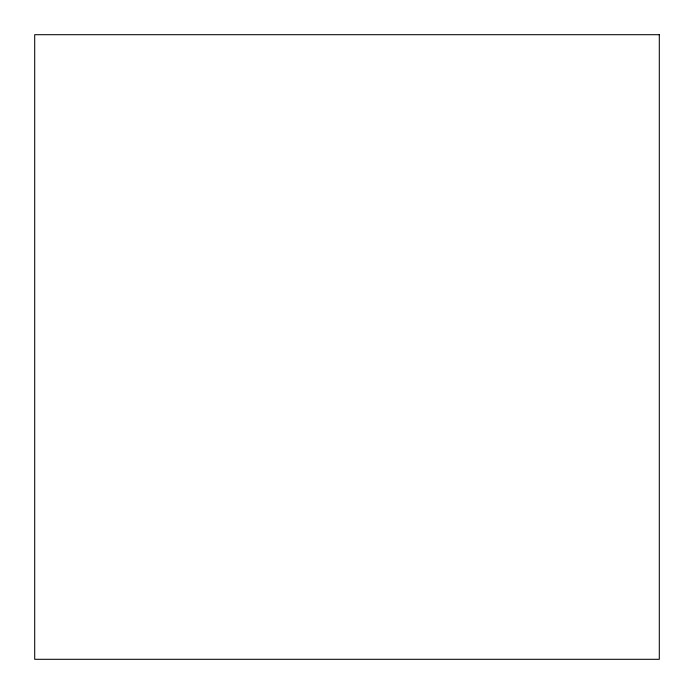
<?xml version="1.0" encoding="UTF-8"?>
<svg xmlns="http://www.w3.org/2000/svg" width="694" height="694" viewBox="0 0 694 694"><rect width="100%" height="100%" fill="white"/><g stroke="black" fill="none" stroke-linecap="round" stroke-linejoin="round"><path stroke-width="1.04" d="M659.3 34.7L34.7 34.7L34.7 659.3L659.3 659.3L659.3 34.7"/></g></svg>
